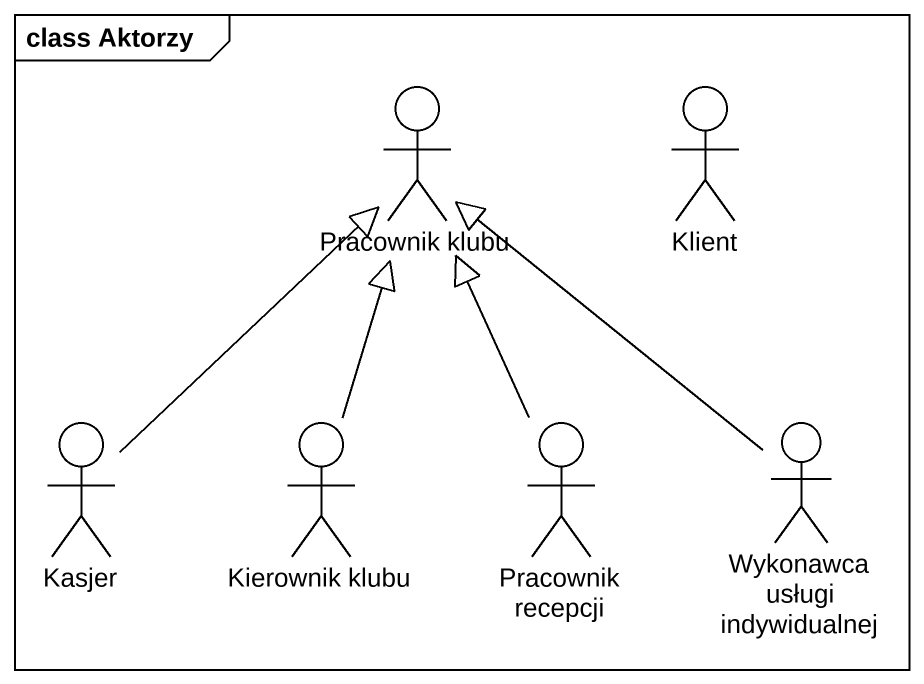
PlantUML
@startuml
mainframe class Aktorzy
actor "Pracownik klubu" as Pracownik_klubu
actor Klient
actor Kasjer
actor "Kierownik klubu" as Kierownik_klubu
actor "Pracownik recepcji" as Pracownik_recepcji
actor "Wykonawca usługi indywidualnej" as Wykonawca_usługi
Kasjer -up-|> Pracownik_klubu
Kierownik_klubu -up-|> Pracownik_klubu
Pracownik_recepcji -up-|> Pracownik_klubu
Wykonawca_usługi -up-|> Pracownik_klubu
@enduml
